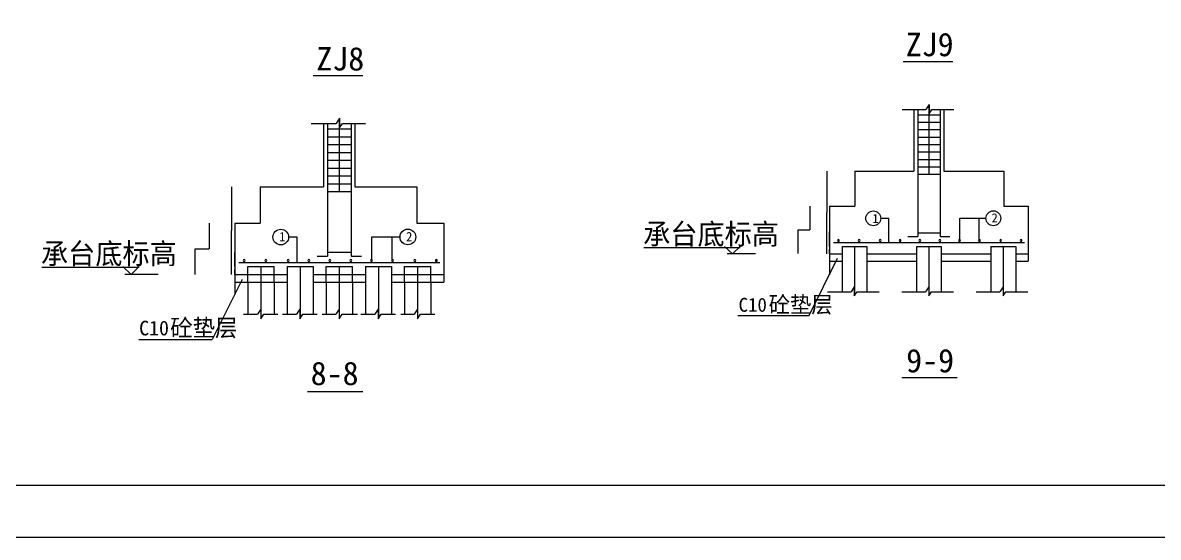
# Model space of a CAD drawing. Header units: metres. Extents: x 5647 to 71511, y 8406 to 50306.
# Drawn here: x 20389 to 42142, y 8406 to 18269 of the extents above; entities that cross this region are included whole.
import ezdxf

# ---------------------------------------------------------------- set-up
doc = ezdxf.new("R2010")
doc.units = ezdxf.units.M
for name, color, linetype in [('AXIS', 7, 'Continuous'), ('CCX', 7, 'Continuous'), ('HZ', 2, 'Continuous'), ('LIS', 2, 'Continuous'), ('LT', 7, 'Continuous'), ('LTX', 7, 'Continuous'), ('STEEL', 4, 'Continuous'), ('TXT', 7, 'Continuous')]:
    doc.layers.add(name, color=color, linetype=linetype)
doc.dimstyles.get("Standard").update_dxf_attribs({"dimtxt": 2.5, "dimasz": 2.5, "dimexe": 1.25, "dimexo": 0.625, "dimtad": 1, "dimcen": 2.5, "dimazin": 3, "dimtfac": 1, "dimtmove": 0, "dimatfit": 3})

# ---------------------------------------------------------------- blocks, each defined once
blk = doc.blocks.new('_CLOSEDFILLED')
at = {"color": 0, "linetype": 'BYBLOCK'}
blk.add_solid([(-1, 0), (0, 0), (-1, 0)], dxfattribs=at)
blk = doc.blocks.new('*D1')
for p, q in [((35468.12, 14754.91), (35468.12, 14299.32)), ((35242.65, 13843.73), (35242.65, 14299.32)), ((35242.9, 14299.32), (35354.385, 14299.32)), ((35356.385, 14299.32), (35467.87, 14299.32))]:
    blk.add_line(p, q)
at = {"layer": 'Defpoints'}
for p in [(35468.12, 14754.91), (35242.65, 14299.32), (35242.65, 13843.73)]:
    blk.add_point(p, dxfattribs=at)
at = {"xscale": 0.25, "yscale": 0.25, "rotation": 180}
blk.add_blockref('_CLOSEDFILLED', (35242.65, 14299.32), dxfattribs=at)
at = {"xscale": 0.25, "yscale": 0.25}
blk.add_blockref('_CLOSEDFILLED', (35468.12, 14299.32), dxfattribs=at)
at = {"insert": (35355.385, 14299.32), "char_height": 1, "attachment_point": 5}
blk.add_mtext('H1', dxfattribs=at)
blk = doc.blocks.new('*D2')
for p, q in [((23959.69, 14424.78), (23959.69, 13932.48)), ((23694.94, 13440.17), (23694.94, 13932.48)), ((23695.19, 13932.48), (23826.315, 13932.48)), ((23828.315, 13932.48), (23959.44, 13932.48))]:
    blk.add_line(p, q)
at = {"layer": 'Defpoints'}
for p in [(23959.69, 14424.78), (23694.94, 13932.48), (23694.94, 13440.17)]:
    blk.add_point(p, dxfattribs=at)
at = {"xscale": 0.25, "yscale": 0.25, "rotation": 180}
blk.add_blockref('_CLOSEDFILLED', (23694.94, 13932.48), dxfattribs=at)
at = {"xscale": 0.25, "yscale": 0.25}
blk.add_blockref('_CLOSEDFILLED', (23959.69, 13932.48), dxfattribs=at)
at = {"insert": (23827.315, 13932.48), "char_height": 1, "attachment_point": 5}
blk.add_mtext('H1', dxfattribs=at)
blk = doc.blocks.new('*D115')
for p, q in [((35846.06, 13839.21), (35846.06, 13437.07)), ((35846.06, 13696.63), (35846.06, 13437.07)), ((35845.81, 13437.07), (35845.56, 13437.07)), ((35846.06, 13437.07), (35846.06, 13437.07)), ((35846.31, 13437.07), (35846.56, 13437.07))]:
    blk.add_line(p, q)
at = {"layer": 'Defpoints'}
for p in [(35846.06, 13839.21), (35846.06, 13696.63), (35846.06, 13437.07)]:
    blk.add_point(p, dxfattribs=at)
at = {"layer": 'CCX', "xscale": 0.25, "yscale": 0.25}
blk.add_blockref('_CLOSEDFILLED', (35846.06, 13437.07), dxfattribs=at)
at = {"layer": 'CCX', "xscale": 0.25, "yscale": 0.25, "rotation": 180}
blk.add_blockref('_CLOSEDFILLED', (35846.06, 13437.07), dxfattribs=at)
at = {"layer": 'CCX', "insert": (35846.06, 13438.195), "char_height": 1, "attachment_point": 5}
blk.add_mtext('80', dxfattribs=at)
blk = doc.blocks.new('*D116')
for p, q in [((35793, 15421.77), (35793, 14630.49)), ((35792.75, 14630.49), (35792.5, 14630.49)), ((35793, 13839.21), (35793, 14630.49)), ((35793, 14630.49), (35793, 14630.49)), ((35793.25, 14630.49), (35793.5, 14630.49))]:
    blk.add_line(p, q)
at = {"layer": 'Defpoints'}
for p in [(35793, 15421.77), (35793, 14630.49), (35793, 13839.21)]:
    blk.add_point(p, dxfattribs=at)
at = {"layer": 'CCX', "xscale": 0.25, "yscale": 0.25}
blk.add_blockref('_CLOSEDFILLED', (35793, 14630.49), dxfattribs=at)
at = {"layer": 'CCX', "xscale": 0.25, "yscale": 0.25, "rotation": 180}
blk.add_blockref('_CLOSEDFILLED', (35793, 14630.49), dxfattribs=at)
at = {"layer": 'CCX', "insert": (35793, 14631.615), "char_height": 1, "attachment_point": 5}
blk.add_mtext('H', dxfattribs=at)
blk = doc.blocks.new('*D117')
for p, q in [((35846.06, 13981.78), (35846.06, 13921.44)), ((35845.81, 13921.44), (35845.56, 13921.44)), ((35846.06, 13839.21), (35846.06, 13921.44)), ((35846.06, 13921.44), (35846.06, 13921.44)), ((35846.31, 13921.44), (35846.56, 13921.44))]:
    blk.add_line(p, q)
at = {"layer": 'Defpoints'}
for p in [(35846.06, 13981.78), (35846.06, 13921.44), (35846.06, 13839.21)]:
    blk.add_point(p, dxfattribs=at)
at = {"layer": 'CCX', "xscale": 0.25, "yscale": 0.25}
blk.add_blockref('_CLOSEDFILLED', (35846.06, 13921.44), dxfattribs=at)
at = {"layer": 'CCX', "xscale": 0.25, "yscale": 0.25, "rotation": 180}
blk.add_blockref('_CLOSEDFILLED', (35846.06, 13921.44), dxfattribs=at)
at = {"layer": 'CCX', "insert": (35846.06, 13922.565), "char_height": 1, "attachment_point": 5}
blk.add_mtext('100', dxfattribs=at)
blk = doc.blocks.new('*D118')
for p, q in [((35845.81, 14263.56), (35845.56, 14263.56)), ((35846.06, 13981.78), (35846.06, 14263.56)), ((35846.06, 14053.07), (35846.06, 14263.56)), ((35846.06, 14263.56), (35846.06, 14263.56)), ((35846.31, 14263.56), (35846.56, 14263.56))]:
    blk.add_line(p, q)
at = {"layer": 'Defpoints'}
for p in [(35846.06, 14263.56), (35846.06, 14053.07), (35846.06, 13981.78)]:
    blk.add_point(p, dxfattribs=at)
at = {"layer": 'CCX', "xscale": 0.25, "yscale": 0.25}
blk.add_blockref('_CLOSEDFILLED', (35846.06, 14263.56), dxfattribs=at)
at = {"layer": 'CCX', "xscale": 0.25, "yscale": 0.25, "rotation": 180}
blk.add_blockref('_CLOSEDFILLED', (35846.06, 14263.56), dxfattribs=at)
at = {"layer": 'CCX', "insert": (35846.06, 14264.685), "char_height": 1, "attachment_point": 5}
blk.add_mtext('40', dxfattribs=at)
blk = doc.blocks.new('*D119')
for p, q in [((24452.06, 13444.88), (24452.06, 13058.09)), ((24452.06, 13294.81), (24452.06, 13058.09)), ((24451.81, 13058.09), (24451.56, 13058.09)), ((24452.06, 13058.09), (24452.06, 13058.09)), ((24452.31, 13058.09), (24452.56, 13058.09))]:
    blk.add_line(p, q)
at = {"layer": 'Defpoints'}
for p in [(24452.06, 13444.88), (24452.06, 13294.81), (24452.06, 13058.09)]:
    blk.add_point(p, dxfattribs=at)
at = {"layer": 'CCX', "xscale": 0.25, "yscale": 0.25}
blk.add_blockref('_CLOSEDFILLED', (24452.06, 13058.09), dxfattribs=at)
at = {"layer": 'CCX', "xscale": 0.25, "yscale": 0.25, "rotation": 180}
blk.add_blockref('_CLOSEDFILLED', (24452.06, 13058.09), dxfattribs=at)
at = {"layer": 'CCX', "insert": (24452.06, 13059.215), "char_height": 1, "attachment_point": 5}
blk.add_mtext('80', dxfattribs=at)
blk = doc.blocks.new('*D120')
for p, q in [((24451.81, 13537.74), (24451.56, 13537.74)), ((24452.06, 13594.96), (24452.06, 13537.74)), ((24452.06, 13444.88), (24452.06, 13537.74)), ((24452.06, 13537.74), (24452.06, 13537.74)), ((24452.31, 13537.74), (24452.56, 13537.74))]:
    blk.add_line(p, q)
at = {"layer": 'Defpoints'}
for p in [(24452.06, 13594.96), (24452.06, 13537.74), (24452.06, 13444.88)]:
    blk.add_point(p, dxfattribs=at)
at = {"layer": 'CCX', "xscale": 0.25, "yscale": 0.25}
blk.add_blockref('_CLOSEDFILLED', (24452.06, 13537.74), dxfattribs=at)
at = {"layer": 'CCX', "xscale": 0.25, "yscale": 0.25, "rotation": 180}
blk.add_blockref('_CLOSEDFILLED', (24452.06, 13537.74), dxfattribs=at)
at = {"layer": 'CCX', "insert": (24452.06, 13538.865), "char_height": 1, "attachment_point": 5}
blk.add_mtext('100', dxfattribs=at)
blk = doc.blocks.new('*D121')
for p, q in [((24385.46, 15121.73), (24385.46, 14283.31)), ((24385.21, 14283.31), (24384.96, 14283.31)), ((24385.46, 13444.88), (24385.46, 14283.31)), ((24385.46, 14283.31), (24385.46, 14283.31)), ((24385.71, 14283.31), (24385.96, 14283.31))]:
    blk.add_line(p, q)
at = {"layer": 'Defpoints'}
for p in [(24385.46, 15121.73), (24385.46, 14283.31), (24385.46, 13444.88)]:
    blk.add_point(p, dxfattribs=at)
at = {"layer": 'CCX', "xscale": 0.25, "yscale": 0.25}
blk.add_blockref('_CLOSEDFILLED', (24385.46, 14283.31), dxfattribs=at)
at = {"layer": 'CCX', "xscale": 0.25, "yscale": 0.25, "rotation": 180}
blk.add_blockref('_CLOSEDFILLED', (24385.46, 14283.31), dxfattribs=at)
at = {"layer": 'CCX', "insert": (24385.46, 14284.435), "char_height": 1, "attachment_point": 5}
blk.add_mtext('H', dxfattribs=at)
blk = doc.blocks.new('*D122')
for p, q in [((24451.81, 13867.18), (24451.56, 13867.18)), ((24452.06, 13594.96), (24452.06, 13867.18)), ((24452.06, 13670), (24452.06, 13867.18)), ((24452.06, 13867.18), (24452.06, 13867.18)), ((24452.31, 13867.18), (24452.56, 13867.18))]:
    blk.add_line(p, q)
at = {"layer": 'Defpoints'}
for p in [(24452.06, 13867.18), (24452.06, 13670), (24452.06, 13594.96)]:
    blk.add_point(p, dxfattribs=at)
at = {"layer": 'CCX', "xscale": 0.25, "yscale": 0.25}
blk.add_blockref('_CLOSEDFILLED', (24452.06, 13867.18), dxfattribs=at)
at = {"layer": 'CCX', "xscale": 0.25, "yscale": 0.25, "rotation": 180}
blk.add_blockref('_CLOSEDFILLED', (24452.06, 13867.18), dxfattribs=at)
at = {"layer": 'CCX', "insert": (24452.06, 13868.305), "char_height": 1, "attachment_point": 5}
blk.add_mtext('40', dxfattribs=at)

msp = doc.modelspace()

# ---------------------------------------------------------------- linework, layer by layer
for points in [[(5647.47, 8406.01), (65047.47, 8406.01), (65047.47, 50306.01), (5647.47, 50306.01)], [(8147.47, 9406.01), (64047.47, 9406.01), (64047.47, 49306.01), (8147.47, 49306.01)]]:
    msp.add_lwpolyline(points, close=True)
at = {"layer": 'AXIS'}
for p, q in [((37747.04, 16692.93), (37747.04, 15363.52)), ((26453.1, 16431.92), (26453.1, 15032.54)), ((36321.3, 13981.78), (36321.3, 13036)), ((37747.04, 13981.78), (37747.04, 13112.24)), ((39172.78, 13981.78), (39172.78, 13036)), ((24952.32, 13594.96), (24952.32, 12599.4)), ((25702.71, 13594.96), (25702.71, 12599.4)), ((26453.1, 13594.96), (26453.1, 12679.66)), ((27203.49, 13594.96), (27203.49, 12599.4)), ((27953.88, 13594.96), (27953.88, 12599.4))]:
    msp.add_line(p, q, dxfattribs=at)
at = {"layer": 'LIS'}
for p, q in [((37461.89, 16603.11), (37461.89, 15420.95)), ((38032.19, 16603.11), (38032.19, 15420.95)), ((26152.94, 16337.37), (26152.94, 15121.77)), ((26753.25, 16337.37), (26753.25, 15121.77)), ((36330.66, 15420.95), (36330.66, 14752.9)), ((36330.66, 15420.95), (37461.89, 15420.95)), ((38032.19, 15420.95), (39182.14, 15420.95)), ((39182.14, 15420.95), (39182.14, 14752.9)), ((24937.68, 15121.77), (24937.68, 14424.78)), ((24937.68, 15121.77), (26152.94, 15121.77)), ((26753.25, 15121.77), (27939.24, 15121.77)), ((27939.24, 15121.77), (27939.24, 14424.78)), ((35846.06, 14752.9), (36330.66, 14752.9)), ((35846.06, 14752.9), (35846.06, 13696.63)), ((39182.14, 14752.9), (39648.03, 14752.9)), ((39648.03, 14752.9), (39648.03, 13696.63)), ((24452.06, 14424.78), (24937.68, 14424.78)), ((24452.06, 14424.78), (24452.06, 13294.81)), ((27939.24, 14424.78), (28454.14, 14424.78)), ((28454.14, 14424.78), (28454.14, 13294.81)), ((36083.68, 13981.78), (36558.93, 13981.78)), ((36083.68, 13981.78), (36083.68, 13112.24)), ((36558.93, 13981.78), (36558.93, 13112.24)), ((37509.42, 13981.78), (37984.67, 13981.78)), ((37509.42, 13981.78), (37509.42, 13112.24)), ((37984.67, 13981.78), (37984.67, 13112.24)), ((38935.16, 13981.78), (39410.4, 13981.78)), ((38935.16, 13981.78), (38935.16, 13112.24)), ((39410.4, 13981.78), (39410.4, 13112.24)), ((35846.06, 13839.21), (36083.68, 13839.21)), ((36558.93, 13839.21), (37509.42, 13839.21)), ((37984.67, 13839.21), (38935.16, 13839.21)), ((39410.4, 13839.21), (39648.03, 13839.21)), ((25452.58, 13594.96), (25452.58, 12679.66)), ((25452.58, 13594.96), (25952.84, 13594.96)), ((25952.84, 13594.96), (25952.84, 12679.66)), ((26953.36, 13594.96), (26953.36, 12679.66)), ((26953.36, 13594.96), (27453.62, 13594.96)), ((27453.62, 13594.96), (27453.62, 12679.66)), ((35846.06, 13696.63), (36083.68, 13696.63)), ((36558.93, 13696.63), (37509.42, 13696.63)), ((37984.67, 13696.63), (38935.16, 13696.63)), ((39410.4, 13696.63), (39648.03, 13696.63)), ((24452.06, 13444.88), (25452.58, 13444.88)), ((24452.06, 13294.81), (25452.58, 13294.81)), ((25952.84, 13444.88), (26953.36, 13444.88)), ((25952.84, 13294.81), (26953.36, 13294.81)), ((27453.62, 13444.88), (28454.14, 13444.88)), ((27453.62, 13294.81), (28454.14, 13294.81))]:
    msp.add_line(p, q, dxfattribs=at)
at = {"layer": 'LT'}
for p, q in [((37237.1, 16603.11), (37688.52, 16603.11)), ((37751.22, 16699.35), (37688.52, 16603.11)), ((37751.22, 16699.35), (37751.22, 16522.39)), ((37751.22, 16522.39), (37805.07, 16603.11)), ((37805.07, 16603.11), (38226.51, 16603.11)), ((25916.32, 16337.37), (26391.49, 16337.37)), ((26457.5, 16438.67), (26391.49, 16337.37)), ((26457.5, 16438.67), (26457.5, 16252.4)), ((26457.5, 16252.4), (26514.18, 16337.37)), ((26514.18, 16337.37), (26957.81, 16337.37)), ((36982.09, 14519.09), (36824.78, 14519.09)), ((36982.09, 14053.07), (36982.09, 14519.09)), ((38341.68, 14520.5), (38838.59, 14520.5)), ((38341.68, 14096.87), (38341.68, 14520.5)), ((38709.66, 14096.87), (38709.66, 14520.5)), ((25647.89, 14160.55), (25482.3, 14160.55)), ((25647.89, 13670), (25647.89, 14160.55)), ((27079.03, 14162.03), (27616.42, 14162.03)), ((27079.03, 13716.11), (27079.03, 14162.03)), ((27466.38, 13716.11), (27466.38, 14162.03)), ((34132.4, 13953.82), (32288.25, 13953.82)), ((33985.86, 13839.21), (33833.66, 13981.78)), ((34133.68, 13981.78), (33985.86, 13839.21)), ((34425.22, 13839.21), (33885.23, 13839.21)), ((35452.6, 12659.44), (35997.64, 13753.26)), ((22597.68, 13578.62), (20753.54, 13578.62)), ((22465.02, 13444.88), (22304.81, 13594.96)), ((22620.61, 13594.96), (22465.02, 13444.88)), ((22983, 13444.88), (22347.99, 13444.88)), ((24022.26, 12203.02), (24595.99, 13354.42)), ((24702.19, 13294.81), (24702.19, 12679.66)), ((25202.45, 13294.81), (25202.45, 12679.66)), ((26202.97, 13294.81), (26202.97, 12679.66)), ((26703.23, 13294.81), (26703.23, 12679.66)), ((27703.75, 13294.81), (27703.75, 12679.66)), ((28204.01, 13294.81), (28204.01, 12679.66)), ((35804.2, 13112.24), (36255.61, 13112.24)), ((36318.32, 13208.48), (36255.61, 13112.24)), ((36318.32, 13208.48), (36318.32, 13031.52)), ((36318.32, 13031.52), (36372.16, 13112.24)), ((36372.16, 13112.24), (36793.61, 13112.24)), ((37229.93, 13112.24), (37681.35, 13112.24)), ((37744.06, 13208.48), (37681.35, 13112.24)), ((37744.06, 13208.48), (37744.06, 13031.52)), ((37744.06, 13031.52), (37797.9, 13112.24)), ((37797.9, 13112.24), (38219.34, 13112.24)), ((38655.67, 13112.24), (39107.09, 13112.24)), ((39169.79, 13208.48), (39107.09, 13112.24)), ((39169.79, 13208.48), (39169.79, 13031.52)), ((39169.79, 13031.52), (39223.64, 13112.24)), ((39223.64, 13112.24), (39645.08, 13112.24)), ((24617.55, 12679.66), (24883.17, 12679.66)), ((24949.18, 12780.97), (24883.17, 12679.66)), ((24949.18, 12780.97), (24949.18, 12594.69)), ((24949.18, 12594.69), (25005.86, 12679.66)), ((25005.86, 12679.66), (25277.53, 12679.66)), ((25367.94, 12679.66), (25633.56, 12679.66)), ((25699.57, 12780.97), (25633.56, 12679.66)), ((25699.57, 12780.97), (25699.57, 12594.69)), ((25699.57, 12594.69), (25756.25, 12679.66)), ((25756.25, 12679.66), (26027.92, 12679.66)), ((26123.93, 12679.66), (26383.95, 12679.66)), ((26449.96, 12780.97), (26383.95, 12679.66)), ((26449.96, 12780.97), (26449.96, 12594.69)), ((26449.96, 12594.69), (26506.63, 12679.66)), ((26506.63, 12679.66), (26804.06, 12679.66)), ((26868.72, 12679.66), (27134.34, 12679.66)), ((27200.34, 12780.97), (27134.34, 12679.66)), ((27200.34, 12780.97), (27200.34, 12594.69)), ((27200.34, 12594.69), (27257.02, 12679.66)), ((27257.02, 12679.66), (27528.7, 12679.66)), ((27631.33, 12679.66), (27884.73, 12679.66)), ((27950.73, 12780.97), (27884.73, 12679.66)), ((27950.73, 12780.97), (27950.73, 12594.69)), ((27950.73, 12594.69), (28007.41, 12679.66)), ((28007.41, 12679.66), (28285.41, 12679.66)), ((34088.45, 12659.44), (35452.6, 12659.44)), ((22615.39, 12197), (24019.77, 12197))]:
    msp.add_line(p, q, dxfattribs=at)
for points in [[(37256.1, 17523.47), (38208.18, 17523.47)], [(25949.54, 17258.35), (26901.61, 17258.35)], [(37228.53, 11465.8), (38288.45, 11465.8)], [(25841.77, 11202.99), (26901.68, 11202.99)]]:
    msp.add_lwpolyline(points, dxfattribs=at)
for points in [[(35995.69, 14094.31, 1), (36031.33, 14094.31, 1)], [(36393.63, 14094.31, 1), (36429.27, 14094.31, 1)], [(36796.89, 14094.31, 1), (36832.53, 14094.31, 1)], [(37177.08, 14094.31, 1), (37212.73, 14094.31, 1)], [(37557.28, 14094.31, 1), (37592.92, 14094.31, 1)], [(37937.48, 14094.31, 1), (37973.12, 14094.31, 1)], [(38317.67, 14094.31, 1), (38353.32, 14094.31, 1)], [(38697.87, 14094.31, 1), (38733.51, 14094.31, 1)], [(39104.7, 14094.31, 1), (39140.34, 14094.31, 1)], [(39494.88, 14094.31, 1), (39530.52, 14094.31, 1)], [(24609.57, 13713.42, 1), (24647.09, 13713.42, 1)], [(25028.45, 13713.42, 1), (25065.97, 13713.42, 1)], [(25452.93, 13713.42, 1), (25490.45, 13713.42, 1)], [(25853.14, 13713.42, 1), (25890.66, 13713.42, 1)], [(26253.35, 13713.42, 1), (26290.87, 13713.42, 1)], [(26653.56, 13713.42, 1), (26691.08, 13713.42, 1)], [(27053.76, 13713.42, 1), (27091.28, 13713.42, 1)], [(27453.97, 13713.42, 1), (27491.49, 13713.42, 1)], [(27882.21, 13713.42, 1), (27919.73, 13713.42, 1)], [(28292.93, 13713.42, 1), (28330.45, 13713.42, 1)]]:
    msp.add_lwpolyline(points, format="xyb", close=True, dxfattribs=at)
for centre, radius in [((36682.21, 14519.09), 142.57), ((38981.17, 14520.5), 142.57), ((25332.22, 14160.55), 150.08), ((27766.5, 14162.03), 150.08)]:
    msp.add_circle(centre, radius, dxfattribs=at)
at = {"layer": 'LTX'}
for p, q in [((24702.19, 13594.96), (25202.45, 13594.96)), ((24702.19, 13294.81), (24702.19, 13594.96)), ((25202.45, 13294.81), (25202.45, 13594.96)), ((26202.97, 13594.96), (26703.23, 13594.96)), ((26202.97, 13294.81), (26202.97, 13594.96)), ((26703.23, 13294.81), (26703.23, 13594.96)), ((27703.75, 13594.96), (28204.01, 13594.96)), ((27703.75, 13294.81), (27703.75, 13594.96)), ((28204.01, 13294.81), (28204.01, 13594.96))]:
    msp.add_line(p, q, dxfattribs=at)
at = {"layer": 'STEEL'}
for p, q in [((37533.18, 16603.11), (37533.18, 14171.88)), ((37960.9, 16603.11), (37960.9, 14171.88)), ((26227.98, 16337.37), (26227.98, 13795.07)), ((26678.22, 16337.37), (26678.22, 13795.07)), ((37533.18, 16504.11), (37960.9, 16504.11)), ((37533.18, 16361.53), (37960.9, 16361.53)), ((26227.98, 16233.16), (26678.22, 16233.16)), ((37533.18, 16218.96), (37960.9, 16218.96)), ((26227.98, 16083.08), (26678.22, 16083.08)), ((26227.98, 15933), (26678.22, 15933)), ((37533.18, 16076.39), (37960.9, 16076.39)), ((37533.18, 15933.81), (37960.9, 15933.81)), ((26227.98, 15782.92), (26678.22, 15782.92)), ((37533.18, 15791.24), (37960.9, 15791.24)), ((26227.98, 15632.85), (26678.22, 15632.85)), ((26227.98, 15482.77), (26678.22, 15482.77)), ((37533.18, 15648.66), (37960.9, 15648.66)), ((37533.18, 15506.09), (37960.9, 15506.09)), ((26227.98, 15332.69), (26678.22, 15332.69)), ((37533.18, 15363.52), (37960.9, 15363.52)), ((26227.98, 15182.61), (26678.22, 15182.61)), ((26227.98, 15032.54), (26678.22, 15032.54)), ((37343.08, 14171.88), (37533.18, 14171.88)), ((37533.18, 14242.39), (37960.9, 14242.39)), ((37960.9, 14171.88), (38151, 14171.88)), ((35917.34, 14053.07), (39576.74, 14053.07)), ((26027.88, 13795.07), (26227.98, 13795.07)), ((26227.98, 13869.28), (26678.22, 13869.28)), ((26678.22, 13795.07), (26878.32, 13795.07)), ((24527.1, 13670), (28379.1, 13670))]:
    msp.add_line(p, q, dxfattribs=at)

# ---------------------------------------------------------------- texts
at = {"layer": 'HZ'}
for s, height, p in [('1', 171.09, (36665.4, 14431.6)), ('2', 171.09, (38949.56, 14443.34)), ('1', 180.09, (25298.69, 14076.4)), ('2', 180.09, (27731.36, 14077.88))]:
    msp.add_text(s, height=height, dxfattribs=at).set_placement(p)
at = {"layer": 'TXT'}
for s, height, p in [('ZJ9', 450, (37303.07, 17626.43)), ('ZJ8', 450, (26012.96, 17352.7)), ('承台底标高', 400.21, (32274.09, 14017.72)), ('承台底标高', 400.21, (20739.38, 13642.52)), ('砼垫层', 313.66, (34679.54, 12711.21)), ('C10', 266.14, (34101.07, 12728.85)), ('砼垫层', 330.17, (23214.28, 12257.51)), ('C10', 280.15, (22618.48, 12276.09)), ('9-9', 450, (37312.05, 11567.3)), ('8-8', 450, (25904.85, 11322.87))]:
    msp.add_text(s, height=height, dxfattribs=at).set_placement(p)

# ---------------------------------------------------------------- dimensions: what is measured, and where the dimension line sits
for base, p1, p2, picture, middle in [((35242.65, 14299.32), (35242.65, 13843.73), (35468.12, 14754.91), '*D1', (35355.385, 14299.32)), ((23694.94, 13932.48), (23694.94, 13440.17), (23959.69, 14424.78), '*D2', (23827.315, 13932.48))]:
    dim = msp.add_linear_dim(base=base, p1=p1, p2=p2, text='H1', dimstyle='Standard')
    dim.commit()
    dim.dimension.update_dxf_attribs({"geometry": picture, "text_midpoint": middle})
at = {"layer": 'CCX'}
for base, p1, p2, text, picture, middle in [((35793, 14630.49), (35793, 13839.21), (35793, 15421.77), 'H', '*D116', (35793, 14631.615)), ((24385.46, 14283.31), (24385.46, 13444.88), (24385.46, 15121.73), 'H', '*D121', (24385.46, 14284.435)), ((35846.06, 14263.56), (35846.06, 13981.78), (35846.06, 14053.07), '40', '*D118', (35846.06, 14264.685)), ((35846.06, 13921.44), (35846.06, 13839.21), (35846.06, 13981.78), '100', '*D117', (35846.06, 13922.565)), ((24452.06, 13867.18), (24452.06, 13594.96), (24452.06, 13670), '40', '*D122', (24452.06, 13868.305)), ((35846.06, 13437.07), (35846.06, 13839.21), (35846.06, 13696.63), '80', '*D115', (35846.06, 13438.195)), ((24452.06, 13537.74), (24452.06, 13444.88), (24452.06, 13594.96), '100', '*D120', (24452.06, 13538.865)), ((24452.06, 13058.09), (24452.06, 13444.88), (24452.06, 13294.81), '80', '*D119', (24452.06, 13059.215))]:
    dim = msp.add_linear_dim(base=base, p1=p1, p2=p2, text=text, dimstyle='Standard', dxfattribs=at)
    dim.commit()
    dim.dimension.update_dxf_attribs({"geometry": picture, "text_midpoint": middle})

doc.saveas('drawing.dxf')
